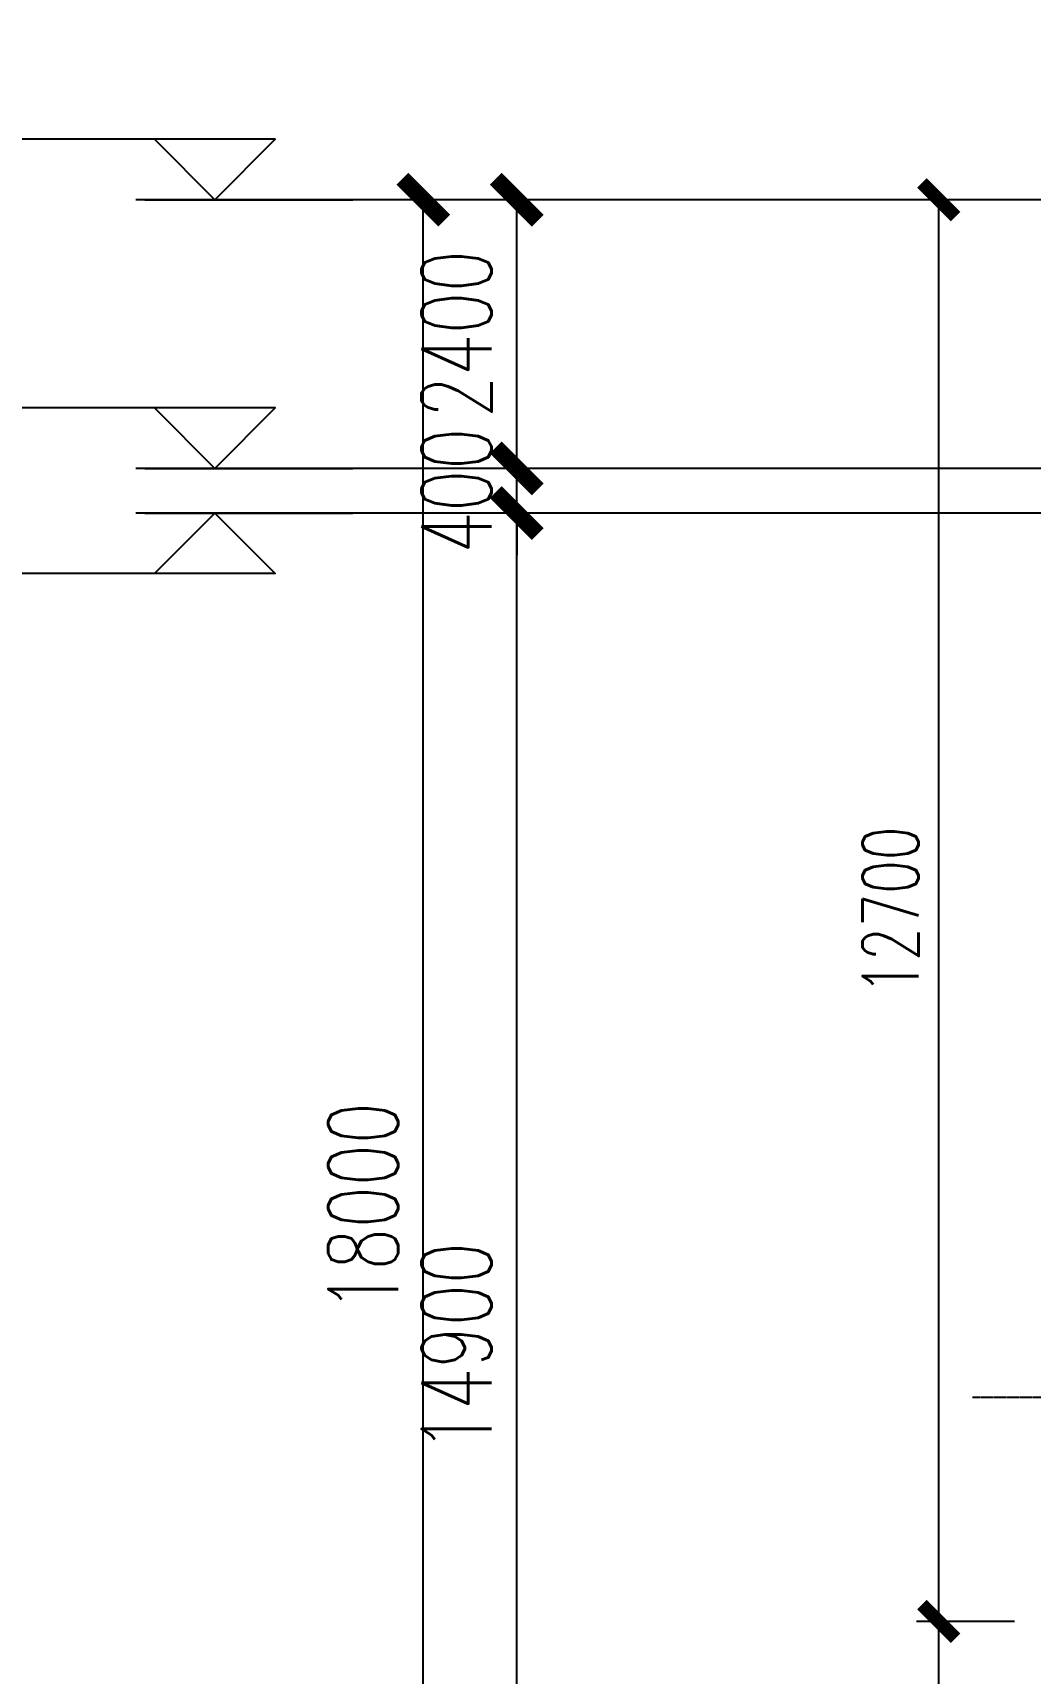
# Model space of a CAD drawing. Extents: x 220580 to 2027826, y -309201 to 71987.
# Drawn here: x 1035358 to 1044274, y -217818 to -203164 of the extents above; entities that cross this region are included whole.
import ezdxf
from ezdxf.enums import TextEntityAlignment as Align

# ---------------------------------------------------------------- set-up
doc = ezdxf.new("R2010")
doc.units = 0
doc.linetypes.add('__DASH', pattern=[0.35, 0.25, -0.1])
doc.linetypes.add('DOTE', pattern=[2.42, 2, -0.2, 0.02, -0.2])
for name, color, linetype in [('3符号', 173, 'Continuous'), ('A-AXIS-DOTE', 14, 'DOTE'), ('DIM', 173, 'Continuous')]:
    doc.layers.add(name, color=color, linetype=linetype)
doc.styles.add('DHTEXT-1', font='ROMANS.shx', dxfattribs={"width": 0.7, "bigfont": 'CHINESE.shx'})
doc.styles.add('卓越符号', font='ROMANS.shx', dxfattribs={"width": 0.7, "bigfont": 'CHINESE.shx'})
doc.dimstyles.new('ZN200', dxfattribs={"dimscale": 200, "dimtxt": 2.5, "dimasz": 1.5, "dimexe": 1, "dimexo": 2, "dimgap": 0.9, "dimtad": 1, "dimdec": 0, "dimdsep": 46, "dimtxsty": 'DHTEXT-1', "dimblk": 'ARCHTICK', "dimcen": 2.5, "dimclrd": 173, "dimclre": 173, "dimclrt": 7, "dimazin": 2, "dimtfac": 1, "dimtdec": 0, "dimtix": 1, "dimtmove": 2, "dimatfit": 3, "dimfxl": 0, "dimtolj": 1, "dimtzin": 0, "dimarcsym": 0})
doc.dimstyles.new('ZN250', dxfattribs={"dimscale": 250, "dimtxt": 2.5, "dimasz": 1.5, "dimexe": 1, "dimexo": 2, "dimgap": 0.9, "dimtad": 1, "dimdec": 0, "dimdsep": 46, "dimtxsty": 'DHTEXT-1', "dimblk": 'ARCHTICK', "dimcen": 2.5, "dimclrd": 173, "dimclre": 173, "dimclrt": 7, "dimazin": 2, "dimtfac": 1, "dimtdec": 0, "dimtix": 1, "dimtmove": 2, "dimatfit": 3, "dimfxl": 0, "dimarcsym": 0})

# ---------------------------------------------------------------- blocks, each defined once
blk = doc.blocks.new('_ArchTick')
at = {"color": 0, "linetype": 'ByBlock', "const_width": 0.4}
blk.add_lwpolyline([(-0.5, -0.5), (0.5, 0.5)], dxfattribs=at)
blk = doc.blocks.new('*D1067')
at = {"layer": 'Defpoints', "color": 0, "ltscale": 2500, "transparency": 16777216}
for p in [(-6200, 17700), (-4867, 17700), (-4867, -300)]:
    blk.add_point(p, dxfattribs=at)
at = {"layer": 'DIM', "color": 173, "linetype": 'ByBlock', "lineweight": -2, "ltscale": 2500, "transparency": 16777216}
for p, q in [((-5367, 17700), (-6450, 17700)), ((-6200, -300), (-6200, 17700)), ((-5367, -300), (-6450, -300))]:
    blk.add_line(p, q, dxfattribs=at)
at = {"layer": 'DIM', "color": 173, "lineweight": -2, "ltscale": 2500, "transparency": 16777216, "xscale": 375, "yscale": 375, "zscale": 375}
for p, rotation in [((-6200, 17700), 90), ((-6200, -300), 270)]:
    blk.add_blockref('_ArchTick', p, dxfattribs=dict(at, rotation=rotation))
at = {"layer": 'DIM', "color": 7, "ltscale": 2500, "transparency": 16777216, "insert": (-6738, 8700), "char_height": 625, "attachment_point": 5, "rotation": 90, "style": 'DHTEXT-1'}
blk.add_mtext('18000', dxfattribs=at)
blk = doc.blocks.new('*D1069')
at = {"layer": 'Defpoints', "color": 0, "ltscale": 2500, "transparency": 16777216}
for p in [(-5365, 14900), (-4032, 14900), (-4032, 0)]:
    blk.add_point(p, dxfattribs=at)
at = {"layer": 'DIM', "color": 173, "linetype": 'ByBlock', "lineweight": -2, "ltscale": 2500, "transparency": 16777216}
for p, q in [((-4532, 14900), (-5615, 14900)), ((-5365, 0), (-5365, 14900)), ((-4532, 0), (-5615, 0))]:
    blk.add_line(p, q, dxfattribs=at)
at = {"layer": 'DIM', "color": 173, "lineweight": -2, "ltscale": 2500, "transparency": 16777216, "xscale": 375, "yscale": 375, "zscale": 375}
for p, rotation in [((-5365, 14900), 90), ((-5365, 0), 270)]:
    blk.add_blockref('_ArchTick', p, dxfattribs=dict(at, rotation=rotation))
at = {"layer": 'DIM', "color": 7, "ltscale": 2500, "transparency": 16777216, "insert": (-5903, 7450), "char_height": 625, "attachment_point": 5, "rotation": 90, "style": 'DHTEXT-1'}
blk.add_mtext('14900', dxfattribs=at)
blk = doc.blocks.new('*D1070')
at = {"layer": 'Defpoints', "color": 0, "ltscale": 2500, "transparency": 16777216}
for p in [(-5365, 15300), (-4032, 15300), (-4032, 14900)]:
    blk.add_point(p, dxfattribs=at)
at = {"layer": 'DIM', "color": 173, "linetype": 'ByBlock', "lineweight": -2, "ltscale": 2500, "transparency": 16777216}
for p, q in [((-5365, 15300), (-5365, 15675)), ((-4532, 15300), (-5615, 15300)), ((-5365, 14900), (-5365, 15300)), ((-4532, 14900), (-5615, 14900)), ((-5365, 14900), (-5365, 14525))]:
    blk.add_line(p, q, dxfattribs=at)
at = {"layer": 'DIM', "color": 173, "lineweight": -2, "ltscale": 2500, "transparency": 16777216, "xscale": 375, "yscale": 375, "zscale": 375}
for p, rotation in [((-5365, 15300), 270), ((-5365, 14900), 90)]:
    blk.add_blockref('_ArchTick', p, dxfattribs=dict(at, rotation=rotation))
at = {"layer": 'DIM', "color": 7, "ltscale": 2500, "transparency": 16777216, "insert": (-5903, 15100), "char_height": 625, "attachment_point": 5, "rotation": 90, "style": 'DHTEXT-1'}
blk.add_mtext('400', dxfattribs=at)
blk = doc.blocks.new('*D1071')
at = {"layer": 'Defpoints', "color": 0, "ltscale": 2500, "transparency": 16777216}
for p in [(-5365, 17700), (-4032, 17700), (-4032, 15300)]:
    blk.add_point(p, dxfattribs=at)
at = {"layer": 'DIM', "color": 173, "linetype": 'ByBlock', "lineweight": -2, "ltscale": 2500, "transparency": 16777216}
for p, q in [((-4532, 17700), (-5615, 17700)), ((-5365, 15300), (-5365, 17700)), ((-4532, 15300), (-5615, 15300))]:
    blk.add_line(p, q, dxfattribs=at)
at = {"layer": 'DIM', "color": 173, "lineweight": -2, "ltscale": 2500, "transparency": 16777216, "xscale": 375, "yscale": 375, "zscale": 375}
for p, rotation in [((-5365, 17700), 90), ((-5365, 15300), 270)]:
    blk.add_blockref('_ArchTick', p, dxfattribs=dict(at, rotation=rotation))
at = {"layer": 'DIM', "color": 7, "ltscale": 2500, "transparency": 16777216, "insert": (-5903, 16500), "char_height": 625, "attachment_point": 5, "rotation": 90, "style": 'DHTEXT-1'}
blk.add_mtext('2400', dxfattribs=at)
blk = doc.blocks.new('*U416')
at = {"ltscale": 10}
blk.add_line((3.475, 0), (-6.849, 0), dxfattribs=at)
blk.add_lwpolyline([(3, 3), (0, 0), (-3, 3), (13.45, 3)])
at = {"color": 0, "style": '卓越符号', "width": 0.7, "flags": 8}
blk.add_attdef('±0.000', text='', height=3.5, dxfattribs=at).set_placement((13.45, 4.35), align=Align.RIGHT)
blk = doc.blocks.new('*U417')
at = {"ltscale": 10}
blk.add_line((3.475, 0), (-6.849, 0), dxfattribs=at)
blk.add_lwpolyline([(3, -3), (0, 0), (-3, -3), (13.45, -3)])
at = {"color": 0, "style": '卓越符号', "width": 0.7, "flags": 8}
blk.add_attdef('±0.000', text='', height=3.5, dxfattribs=at).set_placement((13.45, -7.85), align=Align.RIGHT)
blk = doc.blocks.new('*D1168')
at = {"layer": 'Defpoints', "color": 0, "ltscale": 2000, "transparency": 16777216}
for p in [(1043456, -204655), (1044311, -204655), (1044533, -217355)]:
    blk.add_point(p, dxfattribs=at)
at = {"layer": 'DIM', "color": 173, "linetype": 'ByBlock', "lineweight": -2, "ltscale": 2000, "transparency": 16777216}
for p, q in [((1043911, -204655), (1043256, -204655)), ((1043456, -217355), (1043456, -204655)), ((1044133, -217355), (1043256, -217355))]:
    blk.add_line(p, q, dxfattribs=at)
at = {"layer": 'DIM', "color": 173, "lineweight": -2, "ltscale": 2000, "transparency": 16777216, "xscale": 300, "yscale": 300, "zscale": 300}
for p, rotation in [((1043456, -204655), 90), ((1043456, -217355), 270)]:
    blk.add_blockref('_ArchTick', p, dxfattribs=dict(at, rotation=rotation))
at = {"layer": 'DIM', "color": 7, "ltscale": 2000, "transparency": 16777216, "insert": (1043026, -211005), "char_height": 500, "attachment_point": 5, "rotation": 90, "style": 'DHTEXT-1'}
blk.add_mtext('\\A1;12700', dxfattribs=at)
blk = doc.blocks.new('*D1169')
at = {"layer": 'Defpoints', "color": 0, "ltscale": 2000, "transparency": 16777216}
for p in [(1043456, -217355), (1044533, -217355), (1044089, -222355)]:
    blk.add_point(p, dxfattribs=at)
at = {"layer": 'DIM', "color": 173, "linetype": 'ByBlock', "lineweight": -2, "ltscale": 2000, "transparency": 16777216}
for p, q in [((1044133, -217355), (1043256, -217355)), ((1043456, -222355), (1043456, -217355)), ((1043689, -222355), (1043256, -222355))]:
    blk.add_line(p, q, dxfattribs=at)
at = {"layer": 'DIM', "color": 173, "lineweight": -2, "ltscale": 2000, "transparency": 16777216, "xscale": 300, "yscale": 300, "zscale": 300}
for p, rotation in [((1043456, -217355), 90), ((1043456, -222355), 270)]:
    blk.add_blockref('_ArchTick', p, dxfattribs=dict(at, rotation=rotation))
at = {"layer": 'DIM', "color": 7, "ltscale": 2000, "transparency": 16777216, "insert": (1043026, -219855), "char_height": 500, "attachment_point": 5, "rotation": 90, "style": 'DHTEXT-1'}
blk.add_mtext('\\A1;5000', dxfattribs=at)
blk = doc.blocks.new('20250917080948')
at = {"layer": 'A-AXIS-DOTE', "linetype": '__DASH', "ltscale": 2}
for p, q in [((93070.1, 17700), (-8769.3, 17700)), ((93070.1, 15300), (-8769.3, 15300)), ((93070.1, 14900), (-8769.3, 14900))]:
    blk.add_line(p, q, dxfattribs=at)
at = {"layer": '3符号', "color": 7}
ref = blk.add_blockref('*U416', (-8063.8, 17700), dxfattribs=dict(at, xscale=-180, yscale=180, zscale=180))
ref.add_attrib('±0.000', '17.700（女儿墙）', dxfattribs={"layer": '0', "color": 0, "height": 630, "style": '卓越符号', "width": 0.7}).set_placement((-10484.8, 18483), align=Align.RIGHT)
ref = blk.add_blockref('*U416', (-8063.8, 15300), dxfattribs=dict(at, xscale=-180, yscale=180, zscale=180))
ref.add_attrib('±0.000', '15.300（结）', dxfattribs={"layer": '0', "color": 0, "height": 630, "style": '卓越符号', "width": 0.7}).set_placement((-10484.8, 16083), align=Align.RIGHT)
ref = blk.add_blockref('*U417', (-8063.8, 14900), dxfattribs=dict(at, xscale=-180, yscale=180, zscale=180))
ref.add_attrib('±0.000', '14.900（结）', dxfattribs={"layer": '0', "color": 0, "height": 630, "style": '卓越符号', "width": 0.7}).set_placement((-10484.8, 13407.4), align=Align.RIGHT)
at = {"layer": 'DIM', "ltscale": 2500}
for p1, p2, picture, middle in [((-4867, -300), (-4867, 17700), '*D1067', (-6737.8, 8700)), ((-4032, 15300), (-4032, 17700), '*D1071', (-5902.8, 16500)), ((-4032, 14900), (-4032, 15300), '*D1070', (-5902.8, 15100)), ((-4032, 0), (-4032, 14900), '*D1069', (-5902.8, 7450))]:
    dim = blk.add_aligned_dim(p1=p1, p2=p2, distance=1333.3, dimstyle='ZN250', dxfattribs=at)
    dim.commit()
    dim.dimension.update_dxf_attribs({"geometry": picture, "text_midpoint": middle})

msp = doc.modelspace()

# ---------------------------------------------------------------- linework, layer by layer
at = {"layer": 'A-AXIS-DOTE', "linetype": '__DASH', "ltscale": 2}
for p, q in [((1138119.1, -204654.8), (1036279.6, -204654.8)), ((1138119.1, -207054.8), (1036279.6, -207054.8)), ((1138119.1, -207454.8), (1036279.6, -207454.8)), ((1047245.4, -215354.8), (1043757.7, -215354.8))]:
    msp.add_line(p, q, dxfattribs=at)

# ---------------------------------------------------------------- block references
at = {"ltscale": 1000}
msp.add_blockref('20250917080948', (1045048.9, -222354.8), dxfattribs=at)

# ---------------------------------------------------------------- dimensions: what is measured, and where the dimension line sits
at = {"layer": 'DIM', "ltscale": 2000}
for base, p1, p2, picture, middle in [((1043456.2, -204654.8), (1044533.1, -217354.8), (1044310.9, -204654.8), '*D1168', (1043026.2, -211004.8)), ((1043456.2, -217354.8), (1044088.7, -222354.8), (1044533.1, -217354.8), '*D1169', (1043026.2, -219854.8))]:
    dim = msp.add_linear_dim(base=base, p1=p1, p2=p2, angle=90, dimstyle='ZN200', dxfattribs=at)
    dim.commit()
    dim.dimension.update_dxf_attribs({"geometry": picture, "text_midpoint": middle})

doc.saveas('drawing.dxf')
